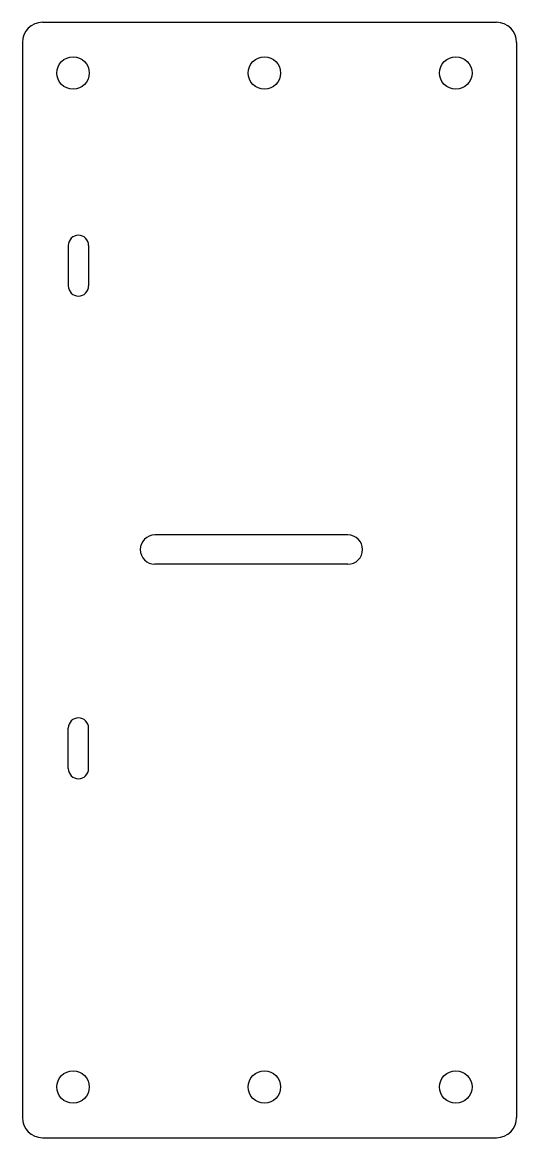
# Model space of a CAD drawing. Extents: x 30 to 79, y -55 to 55.
import ezdxf

# ---------------------------------------------------------------- set-up
doc = ezdxf.new("R2010")
doc.units = 0
doc.layers.add('VISIBLE', color=7, linetype='CONTINUOUS')

msp = doc.modelspace()

# ---------------------------------------------------------------- linework, layer by layer
at = {"layer": 'VISIBLE'}
for p, q in [((31.96, 55), (76.68, 55)), ((29.96, 53), (29.96, -53)), ((78.68, 53), (78.68, -53)), ((34.49, 33), (34.49, 29)), ((36.49, 33), (36.49, 29)), ((62.04, 4.45), (43.03, 4.45)), ((62.04, 1.55), (43.03, 1.55)), ((34.49, -18.6), (34.49, -14.6)), ((36.49, -18.6), (36.49, -14.6)), ((31.96, -55), (76.68, -55))]:
    msp.add_line(p, q, dxfattribs=at)
for centre in [(34.96, 50), (53.82, 50), (72.68, 50), (34.96, -50), (53.82, -50), (72.68, -50)]:
    msp.add_circle(centre, 1.6, dxfattribs=at)
for centre, radius, start, end in [((31.96, 53), 2, 90, 180), ((76.68, 53), 2, 0, 90), ((35.49, 33), 1, 0, 180), ((35.49, 29), 1, 180, 0), ((43.03, 3), 1.45, 90, 270), ((62.04, 3), 1.45, 270, 90), ((35.49, -14.6), 1, 0, 180), ((35.49, -18.6), 1, 180, 0), ((31.96, -53), 2, 180, 270), ((76.68, -53), 2, 270, 0)]:
    msp.add_arc(centre, radius, start, end, dxfattribs=at)

doc.saveas('drawing.dxf')
